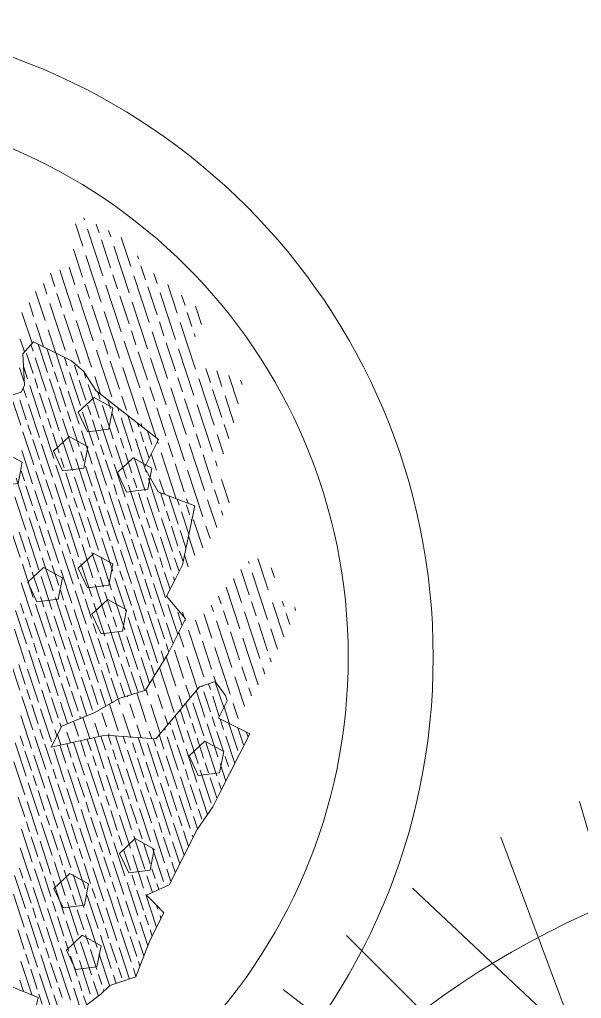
# Model space of a CAD drawing. Header units: millimetres. Extents: x 29001 to 40804, y -8833 to -5892.
# Drawn here: x 31289.78 to 31303, y -8610.53 to -8587.5 of the extents above; entities that cross this region are included whole.
import ezdxf

# ---------------------------------------------------------------- set-up
doc = ezdxf.new("R2010")
doc.units = ezdxf.units.MM
doc.layers.get('0').update_dxf_attribs({"lineweight": 0})
for name, color, linetype, lineweight in [('250', 250, 'Continuous', 0), ('251', 251, 'Continuous', 0), ('252', 252, 'Continuous', 0), ('ARBOL', 3, 'Continuous', 0), ('xxx_Auto_Peyzaj_Genel', 64, 'Continuous', 0), ('xxx_Auto_Yardimci_Isaret Genel', 51, 'Continuous', 0)]:
    doc.layers.add(name, color=color, linetype=linetype, lineweight=lineweight)

# ---------------------------------------------------------------- blocks, each defined once
blk = doc.blocks.new('ADFDDS')
at = {"layer": 'xxx_Auto_Peyzaj_Genel', "color": 67, "linetype": 'Continuous', "lineweight": 0, "true_color": 0x67775a}
for p, q in [((7.841, 6.031), (22.283, 55.709)), ((17.762, 28.213), (27.223, 53.469)), ((22.367, 40.505), (32.761, 50.267)), ((12.872, 23.337), (36.91, 47.304)), ((29.142, 34.916), (40.891, 43.908))]:
    blk.add_line(p, q, dxfattribs=at)
blk = doc.blocks.new('cc')
at = {"color": 66, "linetype": 'Continuous', "true_color": 0x608d07}
for p, q in [((-3.1542, 0.9788), (-3.2508, 1.0347)), ((-3.4846, 0.8663), (-3.7274, 1.0065)), ((-3.2527, 0.8082), (-3.5371, 0.9724)), ((-3.3763, 0.9554), (-3.4616, 1.0047)), ((-3.163, 0.8323), (-3.3336, 0.9308)), ((-3.0448, 0.8399), (-3.3292, 1.0041)), ((-3.4748, 0.7848), (-3.5601, 0.834)), ((-3.1433, 0.6693), (-3.4277, 0.8334)), ((-3.5831, 0.6957), (-3.8052, 0.8239)), ((-3.3512, 0.6376), (-3.6356, 0.8018)), ((-3.2615, 0.6616), (-3.4321, 0.7602)), ((-2.9114, 0.6112), (-3.1958, 0.7754)), ((-3.035, 0.7584), (-3.1203, 0.8076)), ((-3.7012, 0.688), (-3.7812, 0.7342)), ((-3.5733, 0.6142), (-3.6586, 0.6634)), ((-3.2418, 0.4986), (-3.5262, 0.6628)), ((-2.8217, 0.6353), (-2.9924, 0.7338)), ((-3.6816, 0.525), (-3.8061, 0.597)), ((-3.4497, 0.467), (-3.7341, 0.6312)), ((-3.36, 0.491), (-3.5306, 0.5895)), ((-3.01, 0.4406), (-3.2943, 0.6048)), ((-3.1335, 0.5878), (-3.2188, 0.637)), ((-2.9202, 0.4646), (-3.0909, 0.5631)), ((-2.8021, 0.4723), (-3.0865, 0.6364)), ((-2.5702, 0.4142), (-2.8546, 0.5784)), ((-3.7997, 0.5174), (-3.8148, 0.5261)), ((-3.6718, 0.4435), (-3.7571, 0.4928)), ((-3.3404, 0.328), (-3.6247, 0.4922)), ((-3.232, 0.4171), (-3.3173, 0.4664)), ((-2.9006, 0.3016), (-3.185, 0.4658)), ((-3.7801, 0.3544), (-3.8516, 0.3957)), ((-3.5482, 0.2964), (-3.8192, 0.4528)), ((-3.4585, 0.3204), (-3.6291, 0.4189)), ((-3.1085, 0.27), (-3.3928, 0.4342)), ((-3.0188, 0.294), (-3.1894, 0.3925)), ((-2.6687, 0.2436), (-2.9531, 0.4078)), ((-2.7923, 0.3908), (-2.8776, 0.44)), ((-2.4609, 0.2752), (-2.7452, 0.4394)), ((-3.6467, 0.1258), (-3.9173, 0.282)), ((-3.7703, 0.2729), (-3.8556, 0.3222)), ((-3.4389, 0.1574), (-3.7232, 0.3216)), ((-3.3305, 0.2465), (-3.4158, 0.2958)), ((-2.9991, 0.131), (-3.2835, 0.2952)), ((-2.579, 0.2676), (-2.7496, 0.3661)), ((-3.8786, 0.1838), (-3.9474, 0.2235)), ((-3.557, 0.1498), (-3.7276, 0.2483)), ((-3.207, 0.0994), (-3.4913, 0.2635)), ((-3.1173, 0.1234), (-3.2879, 0.2219)), ((-2.7672, 0.073), (-3.0516, 0.2371)), ((-2.8908, 0.2201), (-2.9761, 0.2694)), ((-2.6775, 0.097), (-2.8481, 0.1955)), ((-2.5594, 0.1046), (-2.8437, 0.2688)), ((-2.3275, 0.0466), (-2.6118, 0.2107)), ((-2.451, 0.1937), (-2.5363, 0.243)), ((-3.8688, 0.1023), (-3.9107, 0.1265)), ((-3.5374, -0.0132), (-3.8217, 0.151)), ((-3.3055, -0.0713), (-3.5898, 0.0929)), ((-3.429, 0.0759), (-3.5144, 0.1252)), ((-3.0976, -0.0396), (-3.382, 0.1246)), ((-2.9893, 0.0495), (-3.0746, 0.0988)), ((-2.6579, -0.066), (-2.9422, 0.0982)), ((-3.7452, -0.0449), (-3.874, 0.0295)), ((-3.6555, -0.0208), (-3.8261, 0.0777)), ((-3.2158, -0.0472), (-3.3864, 0.0513)), ((-2.8657, -0.0977), (-3.1501, 0.0665)), ((-2.776, -0.0736), (-2.9466, 0.0249)), ((-2.426, -0.1241), (-2.7103, 0.0401)), ((-2.5495, 0.0231), (-2.6349, 0.0724)), ((-2.2181, -0.0924), (-2.5025, 0.0718)), ((-3.6359, -0.1838), (-3.8373, -0.0675)), ((-3.404, -0.2419), (-3.6883, -0.0777)), ((-3.5275, -0.0947), (-3.6129, -0.0455)), ((-3.1961, -0.2102), (-3.4805, -0.046)), ((-3.0878, -0.1211), (-3.1731, -0.0719)), ((-2.7564, -0.2366), (-3.0407, -0.0724)), ((-2.3363, -0.1), (-2.5069, -0.0015)), ((-3.754, -0.1915), (-3.8069, -0.1609)), ((-3.3143, -0.2178), (-3.4849, -0.1193)), ((-2.9642, -0.2683), (-3.2486, -0.1041)), ((-2.8745, -0.2442), (-3.0451, -0.1457)), ((-2.5245, -0.2947), (-2.8089, -0.1305)), ((-2.6481, -0.1475), (-2.7334, -0.0982)), ((-2.4348, -0.2706), (-2.6054, -0.1721)), ((-2.3166, -0.263), (-2.601, -0.0988)), ((-2.0847, -0.3211), (-2.3691, -0.1569)), ((-2.2083, -0.1739), (-2.2936, -0.1246)), ((-3.5025, -0.4125), (-3.7828, -0.2506)), ((-3.6261, -0.2653), (-3.7114, -0.2161)), ((-3.2946, -0.3808), (-3.579, -0.2167)), ((-3.0627, -0.4389), (-3.3471, -0.2747)), ((-3.1863, -0.2917), (-3.2716, -0.2425)), ((-2.8549, -0.4072), (-3.1393, -0.2431)), ((-2.7466, -0.3181), (-2.8319, -0.2689)), ((-2.4151, -0.4336), (-2.6995, -0.2695)), ((-1.995, -0.297), (-2.1657, -0.1985)), ((-3.7344, -0.3545), (-3.7588, -0.3404)), ((-3.4128, -0.3885), (-3.5834, -0.29)), ((-2.973, -0.4149), (-3.1437, -0.3164)), ((-2.623, -0.4653), (-2.9074, -0.3011)), ((-2.5333, -0.4413), (-2.7039, -0.3427)), ((-2.1832, -0.4917), (-2.4676, -0.3275)), ((-2.3068, -0.3445), (-2.3921, -0.2953)), ((-1.9754, -0.46), (-2.2598, -0.2959)), ((-1.7435, -0.5181), (-2.0279, -0.3539)), ((-3.6471, -0.4048), (-3.6775, -0.3873)), ((-3.1613, -0.6095), (-3.4456, -0.4453)), ((-3.2848, -0.4623), (-3.3701, -0.4131)), ((-2.9534, -0.5779), (-3.2378, -0.4137)), ((-2.8451, -0.4887), (-2.9304, -0.4395)), ((-2.5136, -0.6043), (-2.798, -0.4401)), ((-2.0935, -0.4676), (-2.2642, -0.3691)), ((-3.5113, -0.5591), (-3.5629, -0.5293)), ((-3.3931, -0.5515), (-3.5363, -0.4688)), ((-3.0715, -0.5855), (-3.2422, -0.487)), ((-2.7215, -0.6359), (-3.0059, -0.4717)), ((-2.6318, -0.6119), (-2.8024, -0.5134)), ((-2.2818, -0.6623), (-2.5661, -0.4981)), ((-2.4053, -0.5151), (-2.4906, -0.4659)), ((-2.192, -0.6383), (-2.3627, -0.5398)), ((-2.0739, -0.6306), (-2.3583, -0.4665)), ((-1.842, -0.6887), (-2.1264, -0.5245)), ((-1.9656, -0.5415), (-2.0509, -0.4923)), ((-1.6342, -0.657), (-1.9185, -0.4929)), ((-3.2598, -0.7801), (-3.5441, -0.616)), ((-3.3833, -0.633), (-3.4686, -0.5837)), ((-3.0519, -0.7485), (-3.3363, -0.5843)), ((-2.82, -0.8065), (-3.1044, -0.6424)), ((-2.9436, -0.6594), (-3.0289, -0.6101)), ((-2.6122, -0.7749), (-2.8965, -0.6107)), ((-2.5038, -0.6858), (-2.5891, -0.6365)), ((-2.1724, -0.8013), (-2.4568, -0.6371)), ((-1.7523, -0.6647), (-1.9229, -0.5662)), ((-3.4916, -0.7221), (-3.5969, -0.6613)), ((-3.17, -0.7561), (-3.3407, -0.6576)), ((-2.7303, -0.7825), (-2.9009, -0.684)), ((-2.3803, -0.8329), (-2.6646, -0.6687)), ((-2.2906, -0.8089), (-2.4612, -0.7104)), ((-1.9405, -0.8593), (-2.2249, -0.6951)), ((-2.0641, -0.7122), (-2.1494, -0.6629)), ((-1.8508, -0.8353), (-2.0214, -0.7368)), ((-1.7327, -0.8277), (-2.017, -0.6635)), ((-1.5008, -0.8857), (-1.7851, -0.7215)), ((-1.6243, -0.7385), (-1.7096, -0.6893)), ((-3.4818, -0.8036), (-3.5671, -0.7543)), ((-3.2686, -0.9267), (-3.4392, -0.8282)), ((-3.1504, -0.9191), (-3.4348, -0.7549)), ((-2.9185, -0.9772), (-3.2029, -0.813)), ((-3.0421, -0.83), (-3.1274, -0.7807)), ((-2.7107, -0.9455), (-2.995, -0.7813)), ((-2.6023, -0.8564), (-2.6876, -0.8071)), ((-2.2709, -0.9719), (-2.5553, -0.8077)), ((-3.3583, -0.9508), (-3.5489, -0.8407)), ((-2.8288, -0.9531), (-2.9994, -0.8546)), ((-2.4788, -1.0035), (-2.7631, -0.8394)), ((-2.3891, -0.9795), (-2.5597, -0.881)), ((-2.039, -1.0299), (-2.3234, -0.8658)), ((-2.1626, -0.8828), (-2.2479, -0.8335)), ((-2.0004, -0.9764), (-2.1199, -0.9074)), ((-1.9618, -0.9228), (-2.1155, -0.8341)), ((-1.5993, -1.0563), (-1.8836, -0.8922)), ((-1.7228, -0.9092), (-1.8082, -0.8599)), ((-1.3914, -1.0247), (-1.6758, -0.8605)), ((-3.2489, -1.0897), (-3.5248, -0.9304)), ((-3.017, -1.1478), (-3.3014, -0.9836)), ((-3.1406, -1.0006), (-3.2259, -0.9513)), ((-2.8092, -1.1161), (-3.0935, -0.9519)), ((-2.5773, -1.1742), (-2.8616, -1.01)), ((-2.7008, -1.027), (-2.7862, -0.9777)), ((-2.3694, -1.1425), (-2.6538, -0.9783)), ((-2.2611, -1.0534), (-2.3464, -1.0041)), ((-2.0775, -1.0835), (-2.214, -1.0047)), ((-1.8312, -0.9983), (-1.8835, -0.968)), ((-1.5096, -1.0323), (-1.6802, -0.9338)), ((-3.3671, -1.0973), (-3.5008, -1.0201)), ((-2.9273, -1.1237), (-3.0979, -1.0252)), ((-2.4876, -1.1501), (-2.6582, -1.0516)), ((-2.1547, -1.1907), (-2.4219, -1.0364)), ((-2.1161, -1.1371), (-2.2184, -1.078)), ((-1.8214, -1.0798), (-1.8595, -1.0578)), ((-1.6081, -1.2029), (-1.7787, -1.1044)), ((-1.4899, -1.1953), (-1.7743, -1.0311)), ((-1.258, -1.2534), (-1.5424, -1.0892)), ((-1.3816, -1.1062), (-1.4669, -1.0569)), ((-1.0502, -1.2217), (-1.3346, -1.0575)), ((-3.4568, -1.1214), (-3.4767, -1.1098)), ((-3.1155, -1.3184), (-3.3999, -1.1542)), ((-3.2391, -1.1712), (-3.3244, -1.122)), ((-3.0258, -1.2944), (-3.1964, -1.1958)), ((-2.9077, -1.2867), (-3.192, -1.1226)), ((-2.6758, -1.3448), (-2.9602, -1.1806)), ((-2.7994, -1.1976), (-2.8847, -1.1484)), ((-2.4679, -1.3131), (-2.7523, -1.1489)), ((-2.3596, -1.224), (-2.4449, -1.1748)), ((-2.1932, -1.2442), (-2.3126, -1.1753)), ((-1.6978, -1.227), (-1.8821, -1.1206)), ((-1.1683, -1.2293), (-1.3389, -1.1308)), ((-3.3474, -1.2603), (-3.4538, -1.199)), ((-2.5861, -1.3207), (-2.7567, -1.2222)), ((-2.2946, -1.3374), (-2.5204, -1.207)), ((-2.2383, -1.294), (-2.317, -1.2486)), ((-1.9199, -1.2504), (-1.9391, -1.2393)), ((-1.7066, -1.3735), (-1.8772, -1.275)), ((-1.5884, -1.3659), (-1.8728, -1.2017)), ((-1.3565, -1.424), (-1.6409, -1.2598)), ((-1.4801, -1.2768), (-1.5654, -1.2275)), ((-1.1487, -1.3923), (-1.4331, -1.2281)), ((-0.9168, -1.4504), (-1.2012, -1.2862)), ((-3.214, -1.489), (-3.4342, -1.3619)), ((-3.3376, -1.3418), (-3.4229, -1.2926)), ((-3.1243, -1.465), (-3.295, -1.3665)), ((-3.0062, -1.4574), (-3.2906, -1.2932)), ((-2.7743, -1.5154), (-3.0587, -1.3512)), ((-2.8979, -1.3682), (-2.9832, -1.319)), ((-2.5664, -1.4837), (-2.8508, -1.3196)), ((-2.4635, -1.4674), (-2.6189, -1.3776)), ((-2.4581, -1.3946), (-2.5434, -1.3454)), ((-2.3509, -1.3807), (-2.4111, -1.346)), ((-1.6869, -1.5365), (-1.9713, -1.3724)), ((-1.7963, -1.3976), (-1.9676, -1.2987)), ((-1.2668, -1.3999), (-1.4375, -1.3014)), ((-3.1047, -1.628), (-3.3891, -1.4638)), ((-2.6846, -1.4914), (-2.8552, -1.3929)), ((-2.4072, -1.424), (-2.4155, -1.4193)), ((-2.0184, -1.421), (-2.0193, -1.4205)), ((-1.8051, -1.5442), (-1.9757, -1.4457)), ((-1.4551, -1.5946), (-1.7394, -1.4304)), ((-1.5786, -1.4474), (-1.6639, -1.3982)), ((-1.3653, -1.5706), (-1.536, -1.472)), ((-1.2472, -1.5629), (-1.5316, -1.3988)), ((-1.0153, -1.621), (-1.2997, -1.4568)), ((-1.1389, -1.4738), (-1.2242, -1.4246)), ((-0.8075, -1.5893), (-1.0918, -1.4251)), ((-3.2228, -1.6356), (-3.3935, -1.5371)), ((-2.8728, -1.686), (-3.1572, -1.5218)), ((-2.9964, -1.5389), (-3.0817, -1.4896)), ((-2.7831, -1.662), (-2.9537, -1.5635)), ((-2.6649, -1.6544), (-2.9493, -1.4902)), ((-2.5935, -1.6198), (-2.7174, -1.5482)), ((-2.576, -1.554), (-2.6419, -1.516)), ((-1.7855, -1.7072), (-2.0623, -1.5473)), ((-1.8948, -1.5682), (-2.0408, -1.4839)), ((-0.9256, -1.5969), (-1.0962, -1.4984)), ((-3.3125, -1.6596), (-3.3774, -1.6222)), ((-1.9036, -1.7148), (-2.0742, -1.6163)), ((-1.5536, -1.7652), (-1.8379, -1.601)), ((-1.6771, -1.618), (-1.7624, -1.5688)), ((-1.4639, -1.7412), (-1.6345, -1.6427)), ((-1.3457, -1.7336), (-1.6301, -1.5694)), ((-1.1138, -1.7916), (-1.3982, -1.6274)), ((-1.2374, -1.6444), (-1.3227, -1.5952)), ((-0.906, -1.7599), (-1.1903, -1.5958)), ((-0.6741, -1.818), (-0.9584, -1.6538)), ((-0.7976, -1.6708), (-0.8829, -1.6216)), ((-3.2032, -1.7986), (-3.3534, -1.7119)), ((-2.9713, -1.8566), (-3.2557, -1.6925)), ((-3.0949, -1.7095), (-3.1802, -1.6602)), ((-2.8816, -1.8326), (-3.0522, -1.7341)), ((-2.7635, -1.825), (-3.0478, -1.6608)), ((-2.5865, -1.8513), (-2.8159, -1.7189)), ((-2.6551, -1.7359), (-2.7404, -1.6866)), ((-2.5912, -1.6969), (-2.6081, -1.6872)), ((-1.884, -1.8778), (-2.1475, -1.7256)), ((-1.9933, -1.7388), (-2.1146, -1.6688)), ((-1.7756, -1.7887), (-1.8609, -1.7394)), ((-1.4442, -1.9042), (-1.7286, -1.74)), ((-1.0241, -1.7676), (-1.1947, -1.6691)), ((-3.3213, -1.8062), (-3.3293, -1.8016)), ((-3.1934, -1.8801), (-3.2787, -1.8308)), ((-2.862, -1.9956), (-3.1463, -1.8314)), ((-2.5889, -1.7741), (-2.6125, -1.7605)), ((-2.0918, -1.9094), (-2.2133, -1.8393)), ((-2.0021, -1.8854), (-2.1727, -1.7869)), ((-1.6521, -1.9358), (-1.9364, -1.7717)), ((-1.5624, -1.9118), (-1.733, -1.8133)), ((-1.2123, -1.9622), (-1.4967, -1.798)), ((-1.3359, -1.8151), (-1.4212, -1.7658)), ((-1.1226, -1.9382), (-1.2932, -1.8397)), ((-1.0045, -1.9306), (-1.2888, -1.7664)), ((-0.7726, -1.9886), (-1.0569, -1.8244)), ((-0.8961, -1.8414), (-0.9815, -1.7922)), ((-0.5647, -1.957), (-0.8491, -1.7928)), ((-3.0698, -2.0273), (-3.3053, -1.8913)), ((-2.9801, -2.0032), (-3.1507, -1.9047)), ((-2.6301, -2.0537), (-2.9144, -1.8895)), ((-2.7536, -1.9065), (-2.8389, -1.8572)), ((-2.5818, -2.0057), (-2.711, -1.9311)), ((-2.5842, -1.9285), (-2.7066, -1.8578)), ((-1.9825, -2.0484), (-2.2045, -1.9202)), ((-1.8741, -1.9593), (-1.9595, -1.91)), ((-1.5427, -2.0748), (-1.8271, -1.9106)), ((-0.6829, -1.9646), (-0.8535, -1.8661)), ((-3.0138, -2.1354), (-3.2448, -2.002)), ((-2.1006, -2.056), (-2.1899, -2.0044)), ((-1.7506, -2.1064), (-2.0349, -1.9423)), ((-1.6609, -2.0824), (-1.8315, -1.9839)), ((-1.3108, -2.1328), (-1.5952, -1.9687)), ((-1.4344, -1.9857), (-1.5197, -1.9364)), ((-1.2211, -2.1088), (-1.3917, -2.0103)), ((-1.103, -2.1012), (-1.3873, -1.937)), ((-0.8711, -2.1592), (-1.1554, -1.9951)), ((-0.9946, -2.0121), (-1.08, -1.9628)), ((-0.6632, -2.1276), (-0.9476, -1.9634)), ((-0.4313, -2.1856), (-0.7157, -2.0215)), ((-0.5549, -2.0385), (-0.6402, -1.9892)), ((-0.2235, -2.154), (-0.5078, -1.9898)), ((-3.1035, -2.1595), (-3.2492, -2.0753)), ((-2.9241, -2.1114), (-3.0129, -2.0601)), ((-2.8521, -2.0771), (-2.9375, -2.0279)), ((-2.6389, -2.2002), (-2.8095, -2.1017)), ((-2.5771, -2.1601), (-2.8051, -2.0284)), ((-1.8491, -2.2771), (-2.1334, -2.1129)), ((-1.9726, -2.1299), (-2.058, -2.0806)), ((-1.6412, -2.2454), (-1.9256, -2.0812)), ((-1.5329, -2.1563), (-1.6182, -2.107)), ((-1.2015, -2.2718), (-1.4858, -2.1076)), ((-0.7814, -2.1352), (-0.952, -2.0367)), ((-0.3416, -2.1616), (-0.5122, -2.0631)), ((-3.1932, -2.1835), (-3.2332, -2.1604)), ((-2.7286, -2.2243), (-2.9014, -2.1245)), ((-2.081, -2.219), (-2.1608, -2.1729)), ((-1.7594, -2.253), (-1.93, -2.1545)), ((-1.4093, -2.3035), (-1.6937, -2.1393)), ((-1.3196, -2.2794), (-1.4902, -2.1809)), ((-0.9696, -2.3299), (-1.254, -2.1657)), ((-1.0932, -2.1827), (-1.1785, -2.1334)), ((-0.8799, -2.3058), (-1.0505, -2.2073)), ((-0.7617, -2.2982), (-1.0461, -2.134)), ((-0.5298, -2.3563), (-0.8142, -2.1921)), ((-0.6534, -2.2091), (-0.7387, -2.1598)), ((-0.322, -2.3246), (-0.6064, -2.1604)), ((-2.6578, -2.341), (-2.8774, -2.2142)), ((-2.6213, -2.2862), (-2.6717, -2.2571)), ((-2.5884, -2.2294), (-2.5962, -2.2249)), ((-2.0712, -2.3005), (-2.1449, -2.258)), ((-1.7397, -2.416), (-2.0241, -2.2519)), ((-1.6314, -2.3269), (-1.7167, -2.2777)), ((-1.3, -2.4424), (-1.5844, -2.2782)), ((-0.4401, -2.3322), (-0.6108, -2.2337)), ((-0.0901, -2.3826), (-0.3745, -2.2185)), ((-1.9476, -2.4477), (-2.1208, -2.3477)), ((-1.8579, -2.4237), (-2.0285, -2.3251)), ((-1.5078, -2.4741), (-1.7922, -2.3099)), ((-1.4181, -2.45), (-1.5888, -2.3515)), ((-1.0681, -2.5005), (-1.3525, -2.3363)), ((-1.1917, -2.3533), (-1.277, -2.3041)), ((-0.9784, -2.4764), (-1.149, -2.3779)), ((-0.8602, -2.4688), (-1.1446, -2.3046)), ((-0.6284, -2.5269), (-0.9127, -2.3627)), ((-0.7519, -2.3797), (-0.8372, -2.3304)), ((-0.4205, -2.4952), (-0.7049, -2.331)), ((-0.1886, -2.5533), (-0.473, -2.3891)), ((-0.3122, -2.4061), (-0.3975, -2.3568)), ((0.0193, -2.5216), (-0.2651, -2.3574)), ((-1.8382, -2.5867), (-2.0968, -2.4374)), ((-1.6064, -2.6447), (-1.8907, -2.4805)), ((-1.7299, -2.4975), (-1.8152, -2.4483)), ((-1.3985, -2.613), (-1.6829, -2.4489)), ((-1.2902, -2.5239), (-1.3755, -2.4747)), ((-0.9587, -2.6394), (-1.2431, -2.4753)), ((-0.5386, -2.5028), (-0.7093, -2.4043)), ((-0.0989, -2.5292), (-0.2695, -2.4307)), ((-1.9564, -2.5943), (-2.0728, -2.5271)), ((-1.5166, -2.6207), (-1.6873, -2.5222)), ((-1.1666, -2.6711), (-1.451, -2.5069)), ((-1.0769, -2.6471), (-1.2475, -2.5486)), ((-0.7269, -2.6975), (-1.0112, -2.5333)), ((-0.8504, -2.5503), (-0.9357, -2.5011)), ((-0.6371, -2.6735), (-0.8078, -2.5749)), ((-0.519, -2.6658), (-0.8034, -2.5017)), ((-0.2871, -2.7239), (-0.5715, -2.5597)), ((-0.4107, -2.5767), (-0.496, -2.5275)), ((-0.0793, -2.6922), (-0.3636, -2.5281)), ((0.0291, -2.6031), (-0.0562, -2.5539)), ((-1.497, -2.7837), (-1.7814, -2.6195)), ((-1.3887, -2.6945), (-1.474, -2.6453)), ((-1.0573, -2.8101), (-1.3416, -2.6459)), ((-0.1974, -2.6999), (-0.368, -2.6013)), ((0.1526, -2.7503), (-0.1317, -2.5861)), ((-1.6151, -2.7913), (-1.7586, -2.7085)), ((-1.2651, -2.8417), (-1.5495, -2.6775)), ((-1.1754, -2.8177), (-1.346, -2.7192)), ((-0.8254, -2.8681), (-1.1097, -2.7039)), ((-0.9489, -2.7209), (-1.0342, -2.6717)), ((-0.7357, -2.8441), (-0.9063, -2.7456)), ((-0.6175, -2.8365), (-0.9019, -2.6723)), ((-0.3856, -2.8945), (-0.67, -2.7303)), ((-0.5092, -2.7473), (-0.5945, -2.6981)), ((-0.1778, -2.8629), (-0.4621, -2.6987)), ((0.0541, -2.9209), (-0.2302, -2.7567)), ((-0.0694, -2.7737), (-0.1547, -2.7245)), ((0.262, -2.8892), (-0.0224, -2.7251)), ((-1.7049, -2.8153), (-1.7346, -2.7982)), ((-1.3636, -3.0123), (-1.648, -2.8482)), ((-1.4872, -2.8652), (-1.5725, -2.8159)), ((-1.1558, -2.9807), (-1.4401, -2.8165)), ((-1.0474, -2.8916), (-1.1327, -2.8423)), ((-0.716, -3.0071), (-1.0004, -2.8429)), ((-0.2959, -2.8705), (-0.4665, -2.772)), ((0.1438, -2.8969), (-0.0268, -2.7984)), ((-1.5955, -2.9543), (-1.7105, -2.8879)), ((-1.2739, -2.9883), (-1.4445, -2.8898)), ((-0.9239, -3.0387), (-1.2082, -2.8746)), ((-0.8342, -3.0147), (-1.0048, -2.9162)), ((-0.4841, -3.0651), (-0.7685, -2.9009)), ((-0.6077, -2.918), (-0.693, -2.8687)), ((-0.3944, -3.0411), (-0.565, -2.9426)), ((-0.2763, -3.0335), (-0.5606, -2.8693)), ((-0.0444, -3.0915), (-0.3287, -2.9273)), ((-0.1679, -2.9444), (-0.2533, -2.8951)), ((0.1635, -3.0599), (-0.1209, -2.8957)), ((0.2718, -2.9707), (0.1865, -2.9215)), ((0.5744, -3.0696), (0.3189, -2.9221)), ((-1.5857, -3.0358), (-1.671, -2.9865)), ((-1.2543, -3.1513), (-1.5386, -2.9871)), ((-1.1459, -3.0622), (-1.2313, -3.0129)), ((-0.8145, -3.1777), (-1.0989, -3.0135)), ((-0.7062, -3.0886), (-0.7915, -3.0393)), ((0.0453, -3.0675), (-0.1253, -2.969)), ((0.3954, -3.1179), (0.111, -2.9537)), ((0.4851, -3.0939), (0.3145, -2.9954)), ((-1.4621, -3.183), (-1.6108, -3.0971)), ((-1.3724, -3.1589), (-1.543, -3.0604)), ((-1.0224, -3.2094), (-1.3067, -3.0452)), ((-0.9327, -3.1853), (-1.1033, -3.0868)), ((-0.5826, -3.2357), (-0.867, -3.0716)), ((-0.4929, -3.2117), (-0.6635, -3.1132)), ((-0.3748, -3.2041), (-0.6591, -3.0399)), ((-0.1429, -3.2621), (-0.4273, -3.098)), ((-0.2665, -3.115), (-0.3518, -3.0657)), ((0.065, -3.2305), (-0.2194, -3.0663)), ((0.2969, -3.2885), (0.0125, -3.1244)), ((0.1733, -3.1414), (0.088, -3.0921)), ((0.5047, -3.2569), (0.2203, -3.0927)), ((-1.3528, -3.3219), (-1.5453, -3.2107)), ((-1.1639, -3.3551), (-1.4053, -3.2158)), ((-1.2445, -3.2328), (-1.3298, -3.1835)), ((-0.913, -3.3483), (-1.1974, -3.1841)), ((-0.8047, -3.2592), (-0.89, -3.2099)), ((-0.4733, -3.3747), (-0.7577, -3.2105)), ((-0.0532, -3.2381), (-0.2238, -3.1396)), ((0.3866, -3.2645), (0.2159, -3.166)), ((0.535, -3.1985), (0.4522, -3.1508)), ((-1.0845, -3.3251), (-1.2018, -3.2574)), ((-0.6811, -3.4064), (-0.9655, -3.2422)), ((-0.5914, -3.3823), (-0.7621, -3.2838)), ((-0.2414, -3.4328), (-0.5258, -3.2686)), ((-0.365, -3.2856), (-0.4503, -3.2363)), ((-0.1517, -3.4087), (-0.3223, -3.3102)), ((-0.0335, -3.4011), (-0.3179, -3.2369)), ((0.1984, -3.4592), (-0.086, -3.295)), ((0.0748, -3.312), (-0.0105, -3.2627)), ((0.4062, -3.4275), (0.1218, -3.2633)), ((0.5145, -3.3384), (0.4292, -3.2891)), ((0.6616, -3.3475), (0.5616, -3.2897)), ((-1.4709, -3.3295), (-1.4798, -3.3244)), ((-1.343, -3.4034), (-1.4283, -3.3542)), ((-1.2433, -3.3851), (-1.2959, -3.3548)), ((-0.8287, -3.397), (-0.8562, -3.3812)), ((-0.5718, -3.5453), (-0.813, -3.4061)), ((-0.4635, -3.4562), (-0.5488, -3.407)), ((-0.132, -3.5717), (-0.4164, -3.4075)), ((0.2881, -3.4351), (0.1174, -3.3366)), ((0.6381, -3.4856), (0.3537, -3.3214)), ((0.7278, -3.4615), (0.5572, -3.363)), ((-1.4021, -3.4451), (-1.4144, -3.438)), ((-0.6899, -3.5529), (-0.789, -3.4958)), ((-0.3399, -3.6034), (-0.6243, -3.4392)), ((-0.2502, -3.5793), (-0.4208, -3.4808)), ((0.0998, -3.6298), (-0.1845, -3.4656)), ((-0.0237, -3.4826), (-0.109, -3.4334)), ((0.3077, -3.5981), (0.0233, -3.4339)), ((0.5267, -3.6487), (0.2552, -3.492)), ((0.416, -3.509), (0.3307, -3.4597)), ((0.7061, -3.6006), (0.4631, -3.4603)), ((-0.562, -3.6268), (-0.6473, -3.5776)), ((-0.3716, -3.6609), (-0.5149, -3.5782)), ((0.1896, -3.6057), (0.0189, -3.5072)), ((0.6164, -3.6247), (0.4587, -3.5336)), ((0.7525, -3.5516), (0.695, -3.5184)), ((-0.7259, -3.6838), (-0.7409, -3.6752)), ((-0.6078, -3.6762), (-0.7228, -3.6098)), ((-0.4897, -3.6685), (-0.5193, -3.6515)), ((-0.2535, -3.6532), (-0.283, -3.6362)), ((-0.1355, -3.6456), (-0.2075, -3.604)), ((-0.0174, -3.6379), (-0.0752, -3.6046)), ((0.2126, -3.6949), (0.1567, -3.6626)), ((0.3175, -3.6796), (0.2322, -3.6304)), ((0.4369, -3.6727), (0.3646, -3.631))]:
    blk.add_line(p, q, dxfattribs=at)
at = {"layer": '250', "color": 66, "true_color": 0x608d07}
for points in [[(-2.9987, 1.3532), (-3.0127, 1.1222), (-3.3925, 0.9826), (-3.5391, 1.2463)], [(-3.7794, 0.7274), (-3.8123, 0.5671), (-3.8193, 0.4516), (-3.9489, 0.2275), (-3.8188, -0.1164), (-3.743, -0.3991), (-3.6274, -0.406), (-3.5117, -0.4129), (-3.606, -0.6275), (-3.4545, -1.193), (-3.4236, -1.4498), (-3.3857, -1.5912), (-3.2247, -2.1919), (-2.9062, -2.1066), (-2.8588, -2.2833), (-2.814, -2.3091), (-2.6535, -2.3419), (-2.5757, -2.2074), (-2.5951, -1.5687), (-2.2177, -1.2782), (-1.9136, -0.8558), (-1.8568, -1.0679), (-2.0029, -1.3721), (-2.0876, -1.6221), (-2.2173, -1.8462), (-2.1485, -2.2444), (-2.0538, -2.5978), (-1.7776, -2.6375), (-1.7303, -2.8142), (-1.6924, -2.9555), (-1.4088, -3.4477), (-1.0643, -3.3175), (-0.8141, -3.4019), (-0.7384, -3.6846), (0.0074, -3.6363), (0.2128, -3.6949), (0.3638, -3.6923), (0.7531, -3.588), (0.7531, -3.588), (0.7507, -3.4372), (0.5428, -3.2277), (0.5239, -3.1571), (0.6276, -2.9778)]]:
    blk.add_lwpolyline(points, dxfattribs=at)
for points in [[(-3.0602, -0.5372), (-3.247, -0.4577), (-3.3803, -0.6108), (-3.2759, -0.785), (-3.078, -0.7395)], [(0.2923, -2.4239), (0.1055, -2.3444), (-0.0278, -2.4975), (0.0766, -2.6717), (0.2744, -2.6262)], [(-0.0738, -2.9437), (-0.2606, -2.8642), (-0.3939, -3.0173), (-0.2895, -3.1915), (-0.0916, -3.146)]]:
    blk.add_lwpolyline(points, close=True, dxfattribs=at)
at = {"layer": '251', "color": 66, "linetype": 'Continuous', "true_color": 0x608d07}
for p, q in [((-1.9311, -1.0576), (-2.0214, -1.0055)), ((-1.8803, -0.9802), (-1.9671, -0.9301)), ((-1.9173, -1.1724), (-2.0374, -1.103)), ((-1.9493, -1.2606), (-2.13, -1.1563)), ((-2.0698, -1.2978), (-2.1843, -1.2317)), ((-2.2361, -1.3086), (-2.2481, -1.3016)), ((-2.056, -1.4126), (-2.1761, -1.3432)), ((-1.9895, -1.3442), (-1.9897, -1.3441)), ((-2.2085, -1.538), (-2.4066, -1.4236)), ((-2.0533, -1.5209), (-2.2824, -1.3886)), ((-2.5011, -1.5826), (-2.5651, -1.5456)), ((-2.3748, -1.5488), (-2.4859, -1.4846)), ((-2.3472, -1.7782), (-2.593, -1.6363)), ((-2.174, -1.7714), (-2.421, -1.6288)), ((-2.1947, -1.6528), (-2.3148, -1.5834)), ((-2.0836, -1.6101), (-2.1284, -1.5843)), ((-2.5135, -1.789), (-2.5897, -1.7449)), ((-2.1277, -1.6914), (-2.1346, -1.6874)), ((-2.3333, -1.893), (-2.4534, -1.8236)), ((-2.2159, -1.854), (-2.2671, -1.8245)), ((-2.175, -2.0912), (-2.5597, -1.869)), ((-2.1954, -1.9726), (-2.2733, -1.9276)), ((-2.4858, -2.0184), (-2.5831, -1.9623)), ((-2.472, -2.1332), (-2.5798, -2.0709)), ((-2.1545, -2.2098), (-2.4058, -2.0647)), ((-2.8757, -2.2204), (-3.02, -2.1371)), ((-2.2981, -2.3404), (-2.5765, -2.1796)), ((-2.1718, -2.3065), (-2.412, -2.1679)), ((-2.9171, -2.3032), (-3.0467, -2.2284)), ((-2.7632, -2.4989), (-3.0129, -2.3547)), ((-2.4367, -2.5806), (-2.8371, -2.3494)), ((-2.6107, -2.3734), (-2.6717, -2.3381)), ((-2.1441, -2.536), (-2.5445, -2.3049)), ((-2.0907, -2.4601), (-2.218, -2.3866)), ((-2.9295, -2.5096), (-2.9965, -2.4709)), ((-2.3104, -2.5467), (-2.5506, -2.4081)), ((-2.7494, -2.6136), (-2.8695, -2.5443)), ((-2.2828, -2.7762), (-2.6831, -2.5451)), ((-2.5754, -2.8208), (-2.9758, -2.5896)), ((-2.4491, -2.7869), (-2.6893, -2.6483)), ((-2.1491, -2.7467), (-2.3567, -2.6268)), ((-2.1303, -2.6508), (-2.2504, -2.5814)), ((-2.0569, -2.5864), (-2.064, -2.5822)), ((-1.9906, -2.6247), (-2.0315, -2.601)), ((-2.9019, -2.7391), (-2.9562, -2.7077)), ((-2.0698, -2.6857), (-2.0702, -2.6854)), ((-2.8881, -2.8538), (-2.9224, -2.834)), ((-2.4215, -3.0164), (-2.8218, -2.7853)), ((-2.269, -2.891), (-2.3891, -2.8216)), ((-2.1458, -2.8553), (-2.2027, -2.8224)), ((-2.5878, -3.0272), (-2.828, -2.8885)), ((-2.1392, -3.0726), (-2.4954, -2.867)), ((-2.1425, -2.964), (-2.2089, -2.9256)), ((-2.7141, -3.061), (-2.8885, -2.9603)), ((-1.6451, -3.0376), (-1.7455, -2.9797)), ((-2.5602, -3.2566), (-2.8547, -3.0866)), ((-2.2337, -3.3384), (-2.634, -3.1072)), ((-2.4077, -3.1312), (-2.5278, -3.0618)), ((-2.1359, -3.1813), (-2.3414, -3.0627)), ((-1.5529, -3.1976), (-1.7223, -3.0998)), ((-2.7265, -3.2674), (-2.8209, -3.2129)), ((-2.1326, -3.2899), (-2.3476, -3.1658)), ((-1.4883, -3.3417), (-1.7285, -3.203)), ((-2.6217, -3.3279), (-2.6664, -3.302)), ((-1.6146, -3.3755), (-1.7213, -3.3139)), ((0.6878, -3.317), (0.5677, -3.2476)), ((-2.748, -3.3617), (-2.7727, -3.3474)), ((-2.1816, -3.4752), (-2.4508, -3.3198)), ((-2.1354, -3.3951), (-2.1536, -3.3846)), ((-0.8416, -3.6083), (-1.2341, -3.3817)), ((-0.9955, -3.4127), (-1.1224, -3.3394)), ((-2.3336, -3.4942), (-2.417, -3.4461)), ((-1.4607, -3.5712), (-1.6997, -3.4332)), ((-1.1342, -3.6529), (-1.5345, -3.4217)), ((-1.3081, -3.4457), (-1.3459, -3.4239)), ((-1.0079, -3.619), (-1.2481, -3.4804)), ((-0.7775, -3.5385), (-0.9154, -3.4589)), ((0.8618, -3.5242), (0.751, -3.4602)), ((-1.627, -3.5819), (-1.6658, -3.5595)), ((1.0157, -3.7198), (0.7528, -3.568)), ((-1.4468, -3.6859), (-1.5669, -3.6166)), ((-0.9802, -3.8485), (-1.3806, -3.6174)), ((-0.8277, -3.7231), (-0.9478, -3.6537)), ((-0.7437, -3.6648), (-0.7615, -3.6545)), ((-0.3612, -3.8857), (-0.7123, -3.683)), ((-0.5151, -3.69), (-0.546, -3.6722)), ((0.104, -3.7272), (-0.0473, -3.6399)), ((0.7231, -3.7644), (0.524, -3.6494)), ((0.8494, -3.7305), (0.6503, -3.6156)), ((-1.4323, -3.801), (-1.632, -3.6858)), ((-1.1466, -3.8592), (-1.3868, -3.7206)), ((-0.6538, -3.9302), (-1.0541, -3.6991)), ((-0.5275, -3.8964), (-0.7677, -3.7577)), ((-0.0347, -3.9674), (-0.435, -3.7363)), ((-0.2086, -3.7602), (-0.3287, -3.6909)), ((0.2579, -3.9228), (-0.1424, -3.6917)), ((0.5844, -4.0046), (0.1841, -3.7734)), ((0.4104, -3.7974), (0.2903, -3.728)), ((0.877, -3.96), (0.4767, -3.7289)), ((1.0295, -3.8345), (0.9094, -3.7652)), ((-1.2729, -3.8931), (-1.3178, -3.8671)), ((0.0916, -3.9336), (-0.1486, -3.7949)), ((0.7107, -3.9707), (0.4705, -3.832)), ((1.0528, -3.9547), (0.8032, -3.8106)), ((-0.7925, -4.1705), (-1.1928, -3.9393)), ((-0.9664, -3.9633), (-1.0865, -3.8939)), ((-0.4998, -4.1259), (-0.9002, -3.8947)), ((-0.3473, -4.0004), (-0.4674, -3.9311)), ((0.1193, -4.163), (-0.2811, -3.9319)), ((-1.1189, -4.0887), (-1.284, -3.9934)), ((-0.6662, -4.1366), (-0.9064, -3.9979)), ((-0.1734, -4.2076), (-0.5737, -3.9765)), ((-0.0471, -4.1738), (-0.2873, -4.0351)), ((0.4457, -4.2448), (0.0454, -4.0136)), ((0.2718, -4.0376), (0.1517, -3.9682)), ((0.7384, -4.2002), (0.338, -3.9691)), ((1.0166, -4.2541), (0.6645, -4.0508)), ((0.8909, -4.0747), (0.7708, -4.0054)), ((1.0474, -4.0584), (0.9571, -4.0062)), ((-1.1051, -4.2035), (-1.2252, -4.1341)), ((-0.6385, -4.3661), (-1.0389, -4.135)), ((0.572, -4.2109), (0.3318, -4.0722)), ((1.0629, -4.1741), (0.9509, -4.1094)), ((-0.312, -4.4478), (-0.7124, -4.2167)), ((-0.486, -4.2406), (-0.6061, -4.1713)), ((-0.0194, -4.4033), (-0.4198, -4.1721)), ((0.1331, -4.2778), (0.013, -4.2084)), ((0.5997, -4.4404), (0.1993, -4.2093)), ((-0.9311, -4.4107), (-1.1644, -4.276)), ((-0.8048, -4.3768), (-1.0451, -4.2381)), ((-0.1858, -4.414), (-0.426, -4.2753)), ((0.307, -4.485), (-0.0933, -4.2538)), ((0.4333, -4.4511), (0.1931, -4.3125)), ((0.9261, -4.5221), (0.5258, -4.291)), ((0.7522, -4.3149), (0.6321, -4.2456)), ((0.9704, -4.3342), (0.8184, -4.2464)), ((-0.6247, -4.4808), (-0.7448, -4.4115)), ((-0.1581, -4.6435), (-0.5584, -4.4123)), ((1.0524, -4.4883), (0.8122, -4.3496)), ((-0.8304, -4.5756), (-1.0722, -4.436)), ((-0.7186, -4.5334), (-0.8511, -4.4569)), ((0.1684, -4.7252), (-0.232, -4.494)), ((-0.0056, -4.518), (-0.1257, -4.4486)), ((0.461, -4.6806), (0.0606, -4.4495)), ((0.6135, -4.5551), (0.4934, -4.4858)), ((1.0801, -4.7178), (0.6797, -4.4866)), ((-0.9435, -4.617), (-0.98, -4.596)), ((0.2947, -4.6913), (0.0545, -4.5527)), ((0.7875, -4.7623), (0.3871, -4.5312)), ((0.9138, -4.7285), (0.6735, -4.5898)), ((1.1977, -4.6789), (1.0062, -4.5684)), ((-0.3244, -4.6542), (-0.3526, -4.6379)), ((-0.1443, -4.7582), (-0.2644, -4.6889)), ((0.1697, -4.8327), (-0.078, -4.6897)), ((-0.1628, -4.8543), (-0.3188, -4.7642)), ((0.336, -4.822), (0.2484, -4.7714)), ((0.4748, -4.7954), (0.3547, -4.726)), ((0.7902, -4.8707), (0.5411, -4.7268)), ((1.0486, -4.8064), (0.9738, -4.7632)), ((1.1749, -4.7725), (1.1601, -4.764)), ((0.0035, -4.8435), (-0.0842, -4.7929)), ((0.5608, -4.845), (0.5349, -4.83)), ((0.9223, -4.8402), (0.8675, -4.8086))]:
    blk.add_line(p, q, dxfattribs=at)
at = {"layer": 'ARBOL', "color": 66, "true_color": 0x608d07}
for points in [[(-3.2928, 0.4742), (-3.4796, 0.5537), (-3.613, 0.4006), (-3.5086, 0.2265), (-3.3107, 0.272)], [(-2.8188, 0.119), (-3.0056, 0.1985), (-3.139, 0.0454), (-3.0346, -0.1287), (-2.8367, -0.0833)], [(-2.9373, -1.6572), (-3.1241, -1.5777), (-3.2575, -1.7308), (-3.1531, -1.9049), (-2.9552, -1.8594)], [(-0.7154, -1.8644), (-0.9022, -1.7849), (-1.0355, -1.938), (-0.9311, -2.1121), (-0.7333, -2.0666)], [(-1.3671, -2.042), (-1.554, -1.9625), (-1.6873, -2.1156), (-1.5829, -2.2897), (-1.385, -2.2442)], [(-0.982, -2.2788), (-1.1688, -2.1993), (-1.3022, -2.3524), (-1.1978, -2.5265), (-0.9999, -2.4811)], [(-0.6561, -3.1965), (-0.8429, -3.117), (-0.9763, -3.2701), (-0.8719, -3.4442), (-0.674, -3.3987)], [(-0.0044, -3.3741), (-0.1912, -3.2946), (-0.3245, -3.4477), (-0.2201, -3.6218), (-0.0222, -3.5764)]]:
    blk.add_lwpolyline(points, close=True, dxfattribs=at)
blk = doc.blocks.new('MOBİLYALAR')
for centre, radius in [((2139.721, -2280.698), 15), ((2139.721, -2280.698), 13), ((2166.521, -2304.986), 20), ((2166.521, -2304.986), 18)]:
    blk.add_circle(centre, radius)
at = {"layer": '252', "lineweight": 0, "extrusion": (0, 0, -1), "xscale": -2.500000000000012, "yscale": 2.500000000000012, "zscale": 2.5, "rotation": 221.7822594700022}
blk.add_blockref('cc', (-2140.738, -2281.22), dxfattribs=at)
at = {"layer": 'xxx_Auto_Yardimci_Isaret Genel', "color": 253, "lineweight": 0, "true_color": 0xbeb4b1, "xscale": -0.375, "yscale": 0.375, "zscale": 0.375}
blk.add_blockref('ADFDDS', (2166.521, -2304.986), dxfattribs=at)

msp = doc.modelspace()

# ---------------------------------------------------------------- block references
at = {"color": 6}
msp.add_blockref('MOBİLYALAR', (29144.792, -6321.799), dxfattribs=at)

doc.saveas('drawing.dxf')
